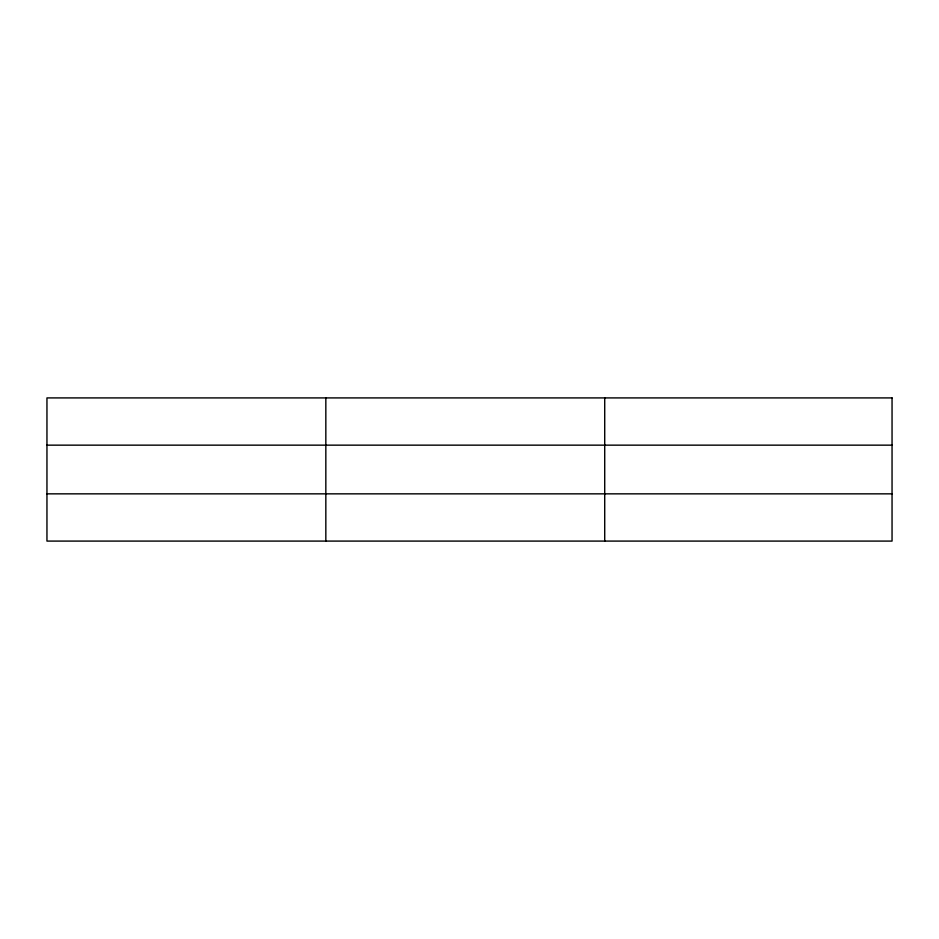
<?xml version="1.0" encoding="UTF-8"?>
<svg xmlns="http://www.w3.org/2000/svg" width="939" height="939" viewBox="0 0 939 939"><rect width="100%" height="100%" fill="white"/><g stroke="black" fill="none" stroke-linecap="round" stroke-linejoin="round"><path stroke-width="1.41" d="M325.833 397.913L325.833 541.087M604.716 397.913L604.716 541.087M46.95 445.156L892.05 445.156M46.95 493.844L892.05 493.844M892.05 397.913L892.05 541.087L46.95 541.087L46.95 397.913L892.05 397.913"/></g></svg>
